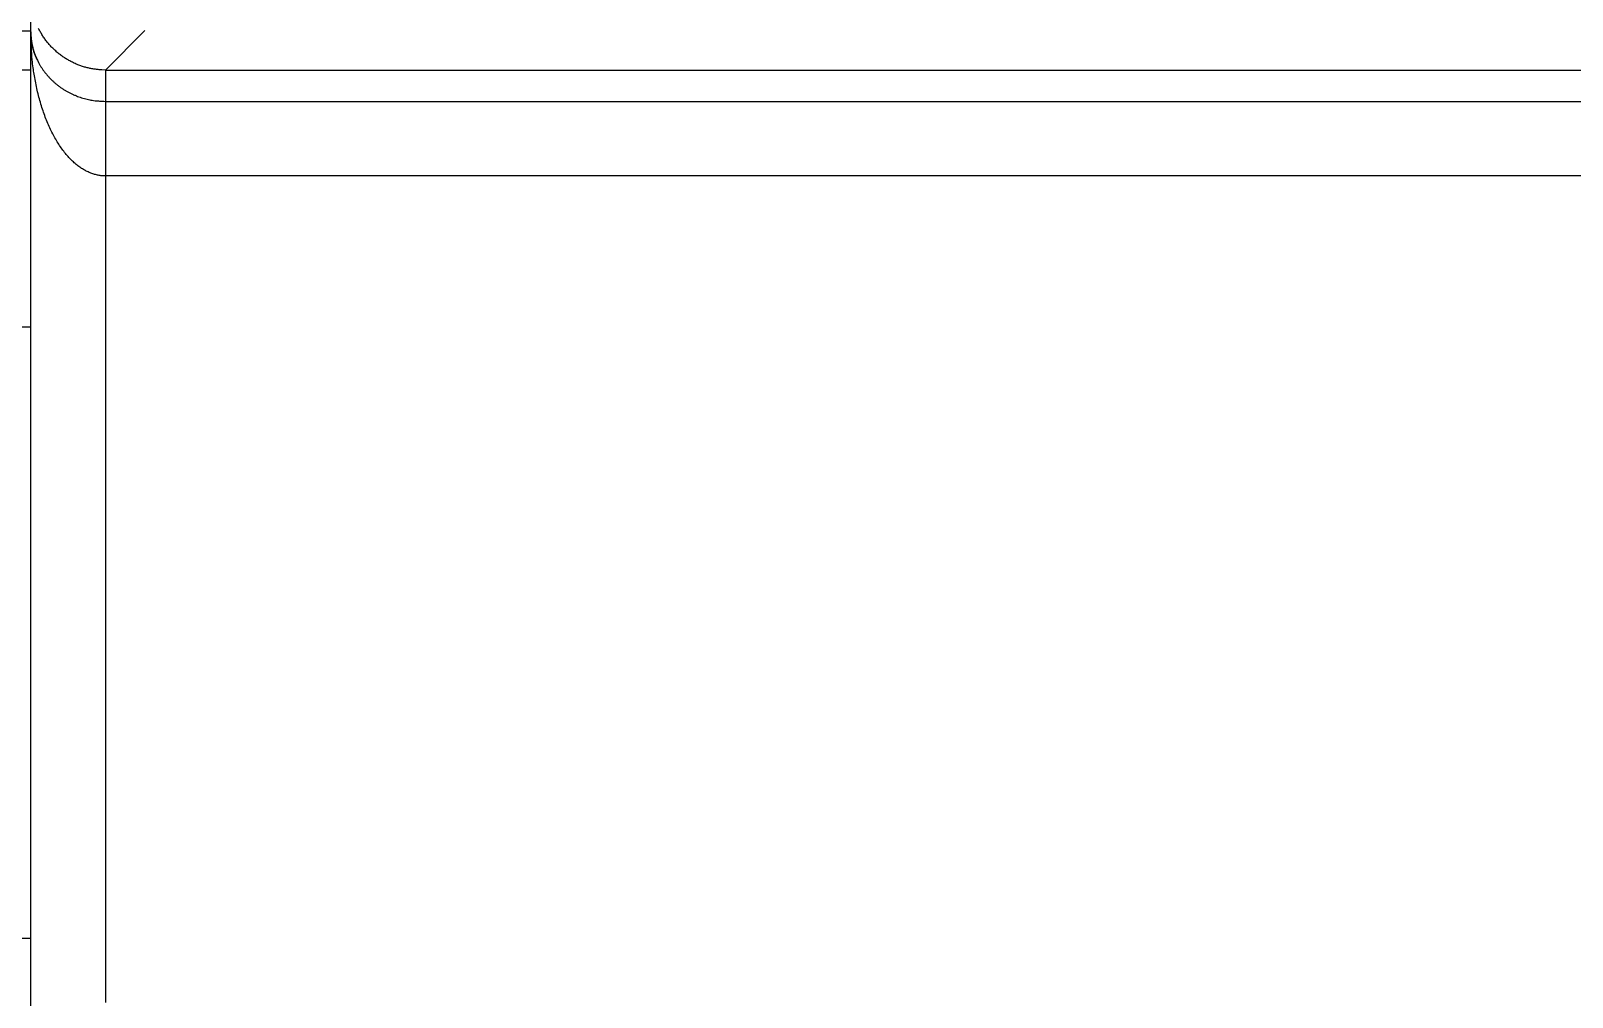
# Model space of a CAD drawing. Header units: millimetres. Extents: x 0 to 840, y -1485 to 297.
# Drawn here: x 78.738 to 80.803, y -1307.917 to -1306.622 of the extents above; entities that cross this region are included whole.
import ezdxf

# ---------------------------------------------------------------- set-up
doc = ezdxf.new("R2010")
doc.units = ezdxf.units.MM

# ---------------------------------------------------------------- blocks, each defined once
blk = doc.blocks.new('OTM30F3M_(40_60_63_80_100_125)')
blk.add_line((7, 2.7541), (7, 7.2541))
at = {"linetype": 'Continuous'}
for p, q in [((0.1524, 2.8066), (7, 2.8066)), ((7.1529, 2.8071), (7.0999, 2.7541)), ((7.1, 2.7541), (7.1, 2.7121)), ((7.1, 2.7121), (7.1, 2.6121)), ((7.1, 2.7121), (15.9, 2.7121)), ((15.9, 2.6121), (7.1, 2.6121)), ((7.1, 2.6121), (7.1, 1.5041))]:
    blk.add_line(p, q, dxfattribs=at)
for points in [[(7, 2.8053), (7, 2.8542)], [(7, 1.4541), (7, 2.8053)], [(7, 2.7541), (0.0999, 2.7541)], [(7, 2.4223), (7, 2.7541)], [(7.0999, 2.7541), (22.9001, 2.7541)], [(7, 2.417), (7, 2.4223)], [(6.88, 2.41), (7, 2.41)], [(7, 1.59), (6.88, 1.59)], [(7, 1.5777), (7, 1.583)], [(7, 1.3), (7, 1.5777)]]:
    blk.add_lwpolyline(points, dxfattribs=at)
for points in [[(7.0999, 2.7541), (7.0952, 2.7542, -0.012794), (7.0903, 2.7546, -0.01215), (7.0855, 2.7552, -0.01197), (7.0805, 2.756, -0.012477), (7.0755, 2.7571, -0.012717), (7.0706, 2.7585, -0.012874), (7.0656, 2.7602, -0.012976), (7.0607, 2.7621, -0.013185), (7.0558, 2.7644, -0.013295), (7.0511, 2.7669, -0.013441), (7.0464, 2.7697, -0.013514), (7.0419, 2.7727, -0.013612), (7.0375, 2.776, -0.013667), (7.0333, 2.7796, -0.013737), (7.0293, 2.7834, -0.013728), (7.0255, 2.7874, -0.013664), (7.0219, 2.7916, -0.013737), (7.0186, 2.796, -0.013902), (7.0155, 2.8005, -0.013548), (7.0128, 2.8052, -0.012729), (7.0103, 2.8099, -0.013689)], [(7, 2.8053), (7, 2.8041, 0.003613), (7, 2.8028, 0.003552), (7.0001, 2.8016, 0.003538), (7.0001, 2.8004, 0.003582), (7.0002, 2.7991, 0.003603), (7.0003, 2.7979, 0.003618), (7.0004, 2.7966, 0.003629), (7.0006, 2.7954, 0.00365), (7.0007, 2.7941, 0.003663), (7.0009, 2.7928, 0.003682), (7.0011, 2.7916, 0.003693), (7.0013, 2.7903, 0.003709), (7.0015, 2.789, 0.003722), (7.0018, 2.7877, 0.003746), (7.0021, 2.7865, 0.003745), (7.0024, 2.7852, 0.003736), (7.0027, 2.7839, 0.003779), (7.003, 2.7826, 0.003875), (7.0034, 2.7813, 0.003766), (7.0038, 2.7801, 0.003517), (7.0042, 2.7788, 0.003907), (7.0046, 2.7775, 0.004695), (7.0051, 2.7762, 0.003536), (7.0055, 2.7749, 0.001151), (7.0059, 2.7738, 0.005059), (7.0065, 2.7724, 0.008733), (7.0075, 2.7702, 0.004224), (7.0088, 2.7673, 0.002215)], [(7.0088, 2.7673), (7.0084, 2.7682, -0.002575), (7.008, 2.7691, -0.002568), (7.0076, 2.7699, -0.002572), (7.0072, 2.7708, -0.00259), (7.0068, 2.7717, -0.002602), (7.0064, 2.7726, -0.002613), (7.0061, 2.7735, -0.002623), (7.0057, 2.7744, -0.002635), (7.0054, 2.7753, -0.002646), (7.0051, 2.7762, -0.002657), (7.0047, 2.7771, -0.002667), (7.0044, 2.7781, -0.002679), (7.0041, 2.779, -0.002688), (7.0039, 2.7799, -0.0027), (7.0036, 2.7808, -0.002709), (7.0033, 2.7818, -0.00272), (7.003, 2.7827, -0.002728), (7.0028, 2.7837, -0.002739), (7.0026, 2.7846, -0.002747), (7.0023, 2.7855, -0.002758), (7.0021, 2.7865, -0.002765), (7.0019, 2.7875, -0.002773), (7.0017, 2.7884, -0.002782), (7.0015, 2.7894, -0.002796), (7.0013, 2.7904, -0.002795), (7.0012, 2.7913, -0.002786), (7.001, 2.7923, -0.002816), (7.0009, 2.7933, -0.002883), (7.0007, 2.7943, -0.002804), (7.0006, 2.7952, -0.002619), (7.0005, 2.7962, -0.002904), (7.0004, 2.7972, -0.00348), (7.0003, 2.7982, -0.002629), (7.0002, 2.7992, -0.000871), (7.0002, 2.8001, -0.003744), (7.0001, 2.8012, -0.006459), (7.0001, 2.803, -0.003135), (7, 2.8053, -0.00165)], [(7.1, 2.6121), (7.0952, 2.6123, -0.024692), (7.0904, 2.613, -0.023148), (7.0855, 2.6142, -0.022235), (7.0806, 2.6158, -0.022365), (7.0756, 2.618, -0.021707), (7.0706, 2.6207, -0.020778), (7.0657, 2.6239, -0.019609), (7.0607, 2.6276, -0.018602), (7.0559, 2.632, -0.017396), (7.0511, 2.6368, -0.016327), (7.0464, 2.6422, -0.015184), (7.0419, 2.6481, -0.014205), (7.0375, 2.6545, -0.013228), (7.0333, 2.6614, -0.012403), (7.0293, 2.6687, -0.011567), (7.0255, 2.6764, -0.010818), (7.0219, 2.6846, -0.010237), (7.0186, 2.693, -0.009812), (7.0156, 2.7018, -0.009077), (7.0128, 2.7108, -0.008167), (7.0103, 2.72, -0.008436), (7.008, 2.7294, -0.009319), (7.0061, 2.7392, -0.007077), (7.0044, 2.7485, -0.003028), (7.0031, 2.757, -0.008955), (7.0019, 2.7677, -0.014459), (7.0009, 2.784, -0.007258), (7, 2.8053, -0.003967)], [(7.0088, 2.7673), (7.0104, 2.764, 0.010325), (7.0122, 2.7608, 0.010134), (7.0141, 2.7576, 0.010022), (7.0162, 2.7545, 0.010108), (7.0184, 2.7515, 0.010119), (7.0208, 2.7485, 0.010086), (7.0233, 2.7456, 0.01004), (7.0259, 2.7428, 0.010014), (7.0286, 2.7401, 0.009968), (7.0314, 2.7375, 0.009915), (7.0344, 2.735, 0.009852), (7.0375, 2.7326, 0.009779), (7.0406, 2.7303, 0.009714), (7.0438, 2.7282, 0.009642), (7.0471, 2.7262, 0.009546), (7.0505, 2.7243, 0.009402), (7.054, 2.7226, 0.009384), (7.0574, 2.7209, 0.009428), (7.061, 2.7195, 0.009123), (7.0645, 2.7181, 0.008504), (7.0681, 2.717, 0.009145), (7.0717, 2.7159, 0.010532), (7.0754, 2.715, 0.008187), (7.0789, 2.7142, 0.003385), (7.082, 2.7135, 0.010845), (7.086, 2.713, 0.018182), (7.0921, 2.7125, 0.009189), (7.1, 2.7121, 0.005017)]]:
    blk.add_lwpolyline(points, format="xyb", dxfattribs=at)

msp = doc.modelspace()

# ---------------------------------------------------------------- block references
msp.add_blockref('OTM30F3M_(40_60_63_80_100_125)', (71.7381, -1309.4286))

doc.saveas('drawing.dxf')
